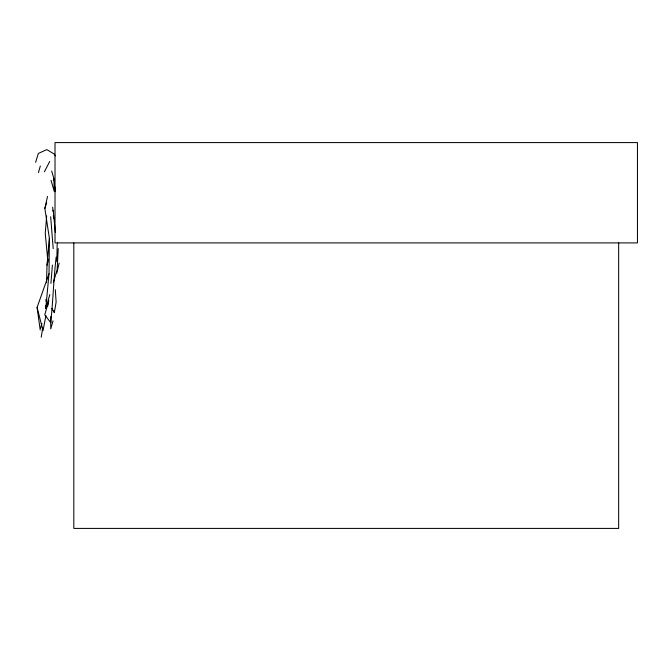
<?xml version="1.0" encoding="UTF-8"?>
<svg xmlns="http://www.w3.org/2000/svg" width="671" height="671" viewBox="0 0 671 671"><rect width="100%" height="100%" fill="white"/><g stroke="black" fill="none" stroke-linecap="round" stroke-linejoin="round"><path stroke-width="1.01" d="M49.847 294.569L45.754 308.551L49.025 273.693L49.377 238.339L44.856 208.463L47.515 196.427M53.026 320.864L50.736 328.891L50.778 316.62M56.834 261.707L57.186 242.374M45.754 308.551L45.838 305.456M45.963 301.338L46.022 299.274M46.5 282.776L47.012 265.255L49.377 238.339M58.226 248.597L57.169 269.591L53.361 282.575M46.651 215.928L45.259 233.449L47.96 262.336M56.138 257.068C53.621 278.893 53.068 300.834 50.694 322.634L44.772 314.825L48.866 300.465M50.904 283.414L52.405 265.045M41.216 337.219L42.676 328.002M47.012 265.255L48.002 259.174M51.86 308.425L54.326 312.678L56.121 302.126L55.316 289.729M45.913 315.571L43.019 330.694L37.09 307.435L49.025 273.693M47.641 306.496L48.413 302.47M56.792 273.131L59.149 263.074M38.44 172.648L40.327 166.014M35.622 162.34L38.314 153.458L46.794 149.599L54.426 154.179L55.316 155.89M44.856 208.463L46.668 202.499M53.319 180.608L53.923 178.62L51.667 171.063M40.419 328.522L41.963 323.514M44.403 171.793L49.688 161.476M56.07 242.902L55.014 242.902L55.014 142.588L637.45 142.588L637.45 242.902L57.371 242.902M51.055 180.373L54.217 191.294L53.923 178.62M50.409 320.562L50.694 322.634M37.09 307.435L40.218 330.031M54.091 310.631L54.326 312.678M53.202 210.216L55.391 232.527M54.829 186.513L55.332 191.696M52.648 207.188L52.992 211.323M53.336 215.466L53.596 218.57M50.669 216.716L53.194 248.639M618.654 242.902L618.654 528.413L73.81 528.413L73.81 242.902"/></g></svg>
